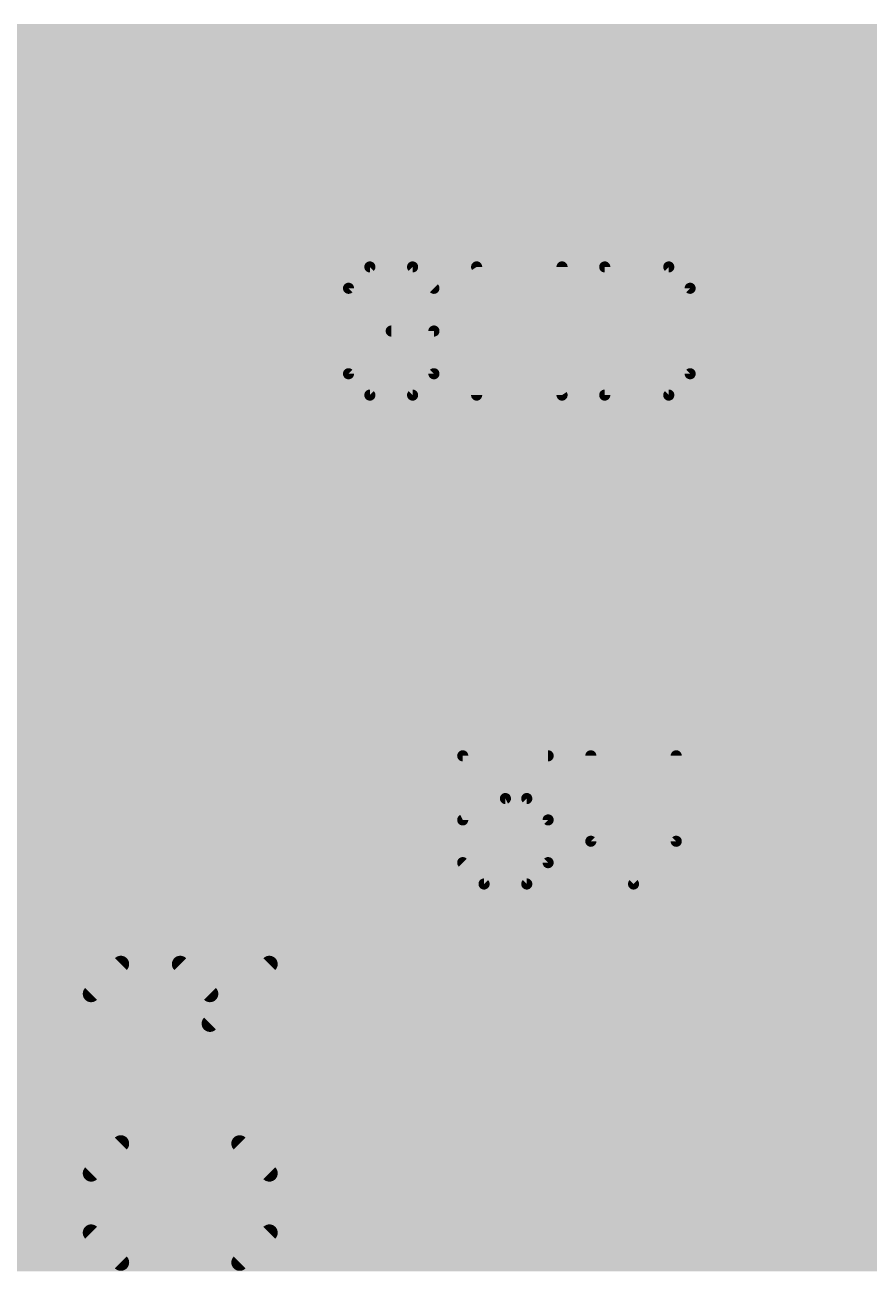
# Model space of a CAD drawing. Extents: x 0 to 10.8, y 0 to 6.1.
# Drawn here: x 0.6009 to 0.9043, y 0.4401 to 0.8877 of the extents above; entities that cross this region are included whole.
import ezdxf

# ---------------------------------------------------------------- set-up
doc = ezdxf.new("R2010")
doc.units = 0
for name, color, linetype in [('1', 22, 'CONTINUOUS'), ('16', 175, 'CONTINUOUS'), ('25', 253, 'CONTINUOUS')]:
    doc.layers.add(name, color=color, linetype=linetype)

msp = doc.modelspace()

# ---------------------------------------------------------------- linework, layer by layer
at = {"layer": '1', "const_width": 0.016}
for points in [[(0.052358, 0.88), (1.214, 0.88)], [(0.052358, 0.864), (1.039382, 0.864)], [(0.052354, 0.848), (1.019295, 0.848)], [(0.05235, 0.832), (1.008874, 0.832)], [(0.05235, 0.816), (1.003461, 0.816)], [(0.052346, 0.8), (1.065177, 0.8)], [(0.052343, 0.784), (1.004189, 0.784)], [(0.052343, 0.768), (1.010303, 0.768)], [(0.052339, 0.752), (1.021941, 0.752)], [(0.052335, 0.736), (1.045087, 0.736)], [(0.052331, 0.72), (1.309, 0.72)], [(0.052331, 0.704), (1.304307, 0.704)], [(0.052327, 0.688), (1.288307, 0.688)], [(0.052323, 0.672), (1.272307, 0.672)], [(0.052323, 0.656), (1.046024, 0.656)], [(0.052319, 0.64), (1.020669, 0.64)], [(0.052315, 0.624), (1.006996, 0.624)], [(0.052315, 0.608), (1.00037, 0.608)], [(0.052311, 0.592), (0.997047, 0.592)], [(0.052307, 0.576), (0.997047, 0.576)], [(0.052303, 0.56), (1.001055, 0.56)], [(0.052303, 0.544), (1.007681, 0.544)], [(0.052299, 0.528), (1.022335, 0.528)], [(0.052295, 0.512), (1.050039, 0.512)], [(0.052295, 0.496), (1.71352, 0.496)], [(0.052291, 0.48), (1.732685, 0.48)], [(0.052287, 0.464), (1.725965, 0.464)], [(0.052283, 0.448), (1.712039, 0.448)]]:
    msp.add_lwpolyline(points, dxfattribs=at)
at = {"layer": '16', "const_width": 0.016}
for points in [[(0.052358, 0.88), (1.629846, 0.88)], [(0.052358, 0.864), (1.039382, 0.864)], [(0.052354, 0.848), (1.019295, 0.848)], [(0.05235, 0.832), (1.008874, 0.832)], [(0.05235, 0.816), (1.003461, 0.816)], [(0.052346, 0.8), (1.065177, 0.8)], [(0.052343, 0.784), (1.004189, 0.784)], [(0.052343, 0.768), (1.010303, 0.768)], [(0.052339, 0.752), (1.021941, 0.752)], [(0.052335, 0.736), (1.045087, 0.736)], [(0.052331, 0.72), (1.154846, 0.72)], [(0.052331, 0.704), (1.138846, 0.704)], [(0.052327, 0.688), (1.122846, 0.688)], [(0.052323, 0.672), (1.106846, 0.672)], [(0.052323, 0.656), (1.046024, 0.656)], [(0.052319, 0.64), (1.020669, 0.64)], [(0.052315, 0.624), (1.006996, 0.624)], [(0.052315, 0.608), (1.00037, 0.608)], [(0.052311, 0.592), (0.997047, 0.592)], [(0.052307, 0.576), (0.997047, 0.576)], [(0.052303, 0.56), (1.001055, 0.56)], [(0.052303, 0.544), (1.007681, 0.544)], [(0.052299, 0.528), (1.022335, 0.528)], [(0.052295, 0.512), (1.050039, 0.512)], [(0.052295, 0.496), (1.71352, 0.496)], [(0.052291, 0.48), (1.732685, 0.48)], [(0.052287, 0.464), (1.725965, 0.464)], [(0.052283, 0.448), (1.712039, 0.448)]]:
    msp.add_lwpolyline(points, dxfattribs=at)
at = {"layer": '25'}
for points, const_width in [([(0.724917, 0.800748), (0.717248, 0.793075)], 0.004), ([(0.740264, 0.800748), (0.724917, 0.800748)], 0.004), ([(0.747937, 0.793075), (0.740264, 0.800748)], 0.004), ([(0.763283, 0.754713), (0.763283, 0.800748)], 0.004), ([(0.763283, 0.800748), (0.793972, 0.754713)], 0.004), ([(0.793972, 0.754713), (0.793972, 0.800748)], 0.004), ([(0.809319, 0.800748), (0.809319, 0.754713)], 0.004), ([(0.832335, 0.800748), (0.809319, 0.800748)], 0.004), ([(0.840008, 0.793075), (0.832335, 0.800748)], 0.004), ([(0.717248, 0.793075), (0.717248, 0.762382)], 0.004), ([(0.840008, 0.762382), (0.840008, 0.793075)], 0.004), ([(0.747937, 0.777728), (0.732591, 0.777728)], 0.004), ([(0.747937, 0.762382), (0.747937, 0.777728)], 0.004), ([(0.717248, 0.762382), (0.724917, 0.754713)], 0.004), ([(0.740264, 0.754713), (0.747937, 0.762382)], 0.004), ([(0.832335, 0.754713), (0.840008, 0.762382)], 0.004), ([(0.724917, 0.754713), (0.740264, 0.754713)], 0.004), ([(0.809319, 0.754713), (0.832335, 0.754713)], 0.004), ([(0.788976, 0.625157), (0.758287, 0.625157)], 0.004), ([(0.758287, 0.625157), (0.758287, 0.602138)], 0.004), ([(0.804323, 0.625157), (0.804323, 0.594465)], 0.004), ([(0.835012, 0.594465), (0.835012, 0.625157)], 0.004), ([(0.758287, 0.602138), (0.77363, 0.609811)], 0.004), ([(0.77363, 0.609811), (0.781303, 0.609811)], 0.004), ([(0.781303, 0.609811), (0.788976, 0.602138)], 0.004), ([(0.788976, 0.602138), (0.788976, 0.586791)], 0.004), ([(0.804323, 0.594465), (0.819665, 0.579122)], 0.004), ([(0.819665, 0.579122), (0.835012, 0.594465)], 0.004), ([(0.765957, 0.579122), (0.758287, 0.586791)], 0.004), ([(0.788976, 0.586791), (0.781303, 0.579122)], 0.004), ([(0.781303, 0.579122), (0.765957, 0.579122)], 0.004), ([(0.624744, 0.539669), (0.635417, 0.550346)], 0.006), ([(0.635417, 0.550346), (0.656772, 0.550346)], 0.006), ([(0.656772, 0.550346), (0.667445, 0.539669)], 0.006), ([(0.667445, 0.528996), (0.688795, 0.550346)], 0.006), ([(0.624744, 0.507646), (0.624744, 0.539669)], 0.006), ([(0.667445, 0.539669), (0.667445, 0.507646)], 0.006), ([(0.688795, 0.507646), (0.624744, 0.507646)], 0.006), ([(0.635417, 0.485894), (0.624744, 0.475217)], 0.006), ([(0.678122, 0.485894), (0.635417, 0.485894)], 0.006), ([(0.688795, 0.475217), (0.678122, 0.485894)], 0.006), ([(0.624744, 0.475217), (0.624744, 0.453866)], 0.006), ([(0.688795, 0.453866), (0.688795, 0.475217)], 0.006), ([(0.624744, 0.453866), (0.635417, 0.443193)], 0.006), ([(0.678122, 0.443193), (0.688795, 0.453866)], 0.006), ([(0.635417, 0.443193), (0.678122, 0.443193)], 0.006)]:
    msp.add_lwpolyline(points, dxfattribs=dict(at, const_width=const_width))
for points, const_width in [([(0.724917, 0.801748, 1), (0.724917, 0.799748)], 0.002), ([(0.725625, 0.800041, 1), (0.72421, 0.801455)], 0.002), ([(0.740971, 0.801455, 1), (0.739557, 0.800041)], 0.002), ([(0.740264, 0.799748, 1), (0.740264, 0.801748)], 0.002), ([(0.764116, 0.801303, 1), (0.762451, 0.800193)], 0.002), ([(0.764283, 0.800748, 1), (0.762283, 0.800748)], 0.002), ([(0.794972, 0.800748, 1), (0.792972, 0.800748)], 0.002), ([(0.810319, 0.800748, 1), (0.808319, 0.800748)], 0.002), ([(0.809319, 0.801748, 1), (0.809319, 0.799748)], 0.002), ([(0.833042, 0.801455, 1), (0.831628, 0.800041)], 0.002), ([(0.832335, 0.799748, 1), (0.832335, 0.801748)], 0.002), ([(0.718248, 0.793075, 1), (0.716248, 0.793075)], 0.002), ([(0.716541, 0.793782, 1), (0.717955, 0.792368)], 0.002), ([(0.74723, 0.792368, 1), (0.748644, 0.793782)], 0.002), ([(0.841008, 0.793075, 1), (0.839008, 0.793075)], 0.002), ([(0.839301, 0.792368, 1), (0.840715, 0.793782)], 0.002), ([(0.732591, 0.778728, 1), (0.732591, 0.776728)], 0.002), ([(0.748937, 0.777728, 1), (0.746937, 0.777728)], 0.002), ([(0.747937, 0.776728, 1), (0.747937, 0.778728)], 0.002), ([(0.717955, 0.763089, 1), (0.716541, 0.761675)], 0.002), ([(0.716248, 0.762382, 1), (0.718248, 0.762382)], 0.002), ([(0.746937, 0.762382, 1), (0.748937, 0.762382)], 0.002), ([(0.748644, 0.761675, 1), (0.74723, 0.763089)], 0.002), ([(0.839008, 0.762382, 1), (0.841008, 0.762382)], 0.002), ([(0.840715, 0.761675, 1), (0.839301, 0.763089)], 0.002), ([(0.724917, 0.755713, 1), (0.724917, 0.753713)], 0.002), ([(0.72421, 0.754005, 1), (0.725624, 0.75542)], 0.002), ([(0.739557, 0.75542, 1), (0.740971, 0.754005)], 0.002), ([(0.740264, 0.753713, 1), (0.740264, 0.755713)], 0.002), ([(0.809319, 0.755713, 1), (0.809319, 0.753713)], 0.002), ([(0.831628, 0.75542, 1), (0.833042, 0.754005)], 0.002), ([(0.832335, 0.753713, 1), (0.832335, 0.755713)], 0.002), ([(0.762283, 0.754713, 1), (0.764283, 0.754713)], 0.002), ([(0.792972, 0.754713, 1), (0.794972, 0.754713)], 0.002), ([(0.79314, 0.754158, 1), (0.794805, 0.755267)], 0.002), ([(0.808319, 0.754713, 1), (0.810319, 0.754713)], 0.002), ([(0.758287, 0.626157, 1), (0.758287, 0.624157)], 0.002), ([(0.759287, 0.625157, 1), (0.757287, 0.625157)], 0.002), ([(0.788976, 0.624157, 1), (0.788976, 0.626157)], 0.002), ([(0.805323, 0.625157, 1), (0.803323, 0.625157)], 0.002), ([(0.836012, 0.625157, 1), (0.834012, 0.625157)], 0.002), ([(0.77363, 0.610811, 1), (0.77363, 0.608811)], 0.002), ([(0.774077, 0.608917, 1), (0.773183, 0.610705)], 0.002), ([(0.78201, 0.610518, 1), (0.780596, 0.609104)], 0.002), ([(0.781303, 0.608811, 1), (0.781303, 0.610811)], 0.002), ([(0.75784, 0.603032, 1), (0.758735, 0.601243)], 0.002), ([(0.757287, 0.602138, 1), (0.759287, 0.602138)], 0.002), ([(0.789976, 0.602138, 1), (0.787976, 0.602138)], 0.002), ([(0.788269, 0.601431, 1), (0.789683, 0.602845)], 0.002), ([(0.80503, 0.595172, 1), (0.803616, 0.593757)], 0.002), ([(0.803323, 0.594465, 1), (0.805323, 0.594465)], 0.002), ([(0.834012, 0.594465, 1), (0.836012, 0.594465)], 0.002), ([(0.835719, 0.593757, 1), (0.834305, 0.595172)], 0.002), ([(0.758995, 0.587498, 1), (0.75758, 0.586084)], 0.002), ([(0.787976, 0.586791, 1), (0.789976, 0.586791)], 0.002), ([(0.789683, 0.586084, 1), (0.788269, 0.587499)], 0.002), ([(0.765957, 0.580122, 1), (0.765957, 0.578122)], 0.002), ([(0.76525, 0.578415, 1), (0.766664, 0.579829)], 0.002), ([(0.780596, 0.579829, 1), (0.78201, 0.578415)], 0.002), ([(0.781303, 0.578122, 1), (0.781303, 0.580122)], 0.002), ([(0.818958, 0.579829, 1), (0.820372, 0.578415)], 0.002), ([(0.818958, 0.578415, 1), (0.820372, 0.579829)], 0.002), ([(0.635417, 0.551846, 1), (0.635417, 0.548846)], 0.003), ([(0.636478, 0.549286, 1), (0.634356, 0.551407)], 0.003), ([(0.657833, 0.551407, 1), (0.655711, 0.549286)], 0.003), ([(0.656772, 0.548846, 1), (0.656772, 0.551846)], 0.003), ([(0.689856, 0.549286, 1), (0.687735, 0.551407)], 0.003), ([(0.626244, 0.539669, 1), (0.623244, 0.539669)], 0.003), ([(0.623683, 0.54073, 1), (0.625805, 0.538609)], 0.003), ([(0.668945, 0.539669, 1), (0.665945, 0.539669)], 0.003), ([(0.666384, 0.538609, 1), (0.668506, 0.54073)], 0.003), ([(0.666384, 0.530057, 1), (0.668506, 0.527935)], 0.003), ([(0.624744, 0.509146, 1), (0.624744, 0.506146)], 0.003), ([(0.688795, 0.506146, 1), (0.688795, 0.509146)], 0.003), ([(0.623244, 0.507646, 1), (0.626244, 0.507646)], 0.003), ([(0.665945, 0.507646, 1), (0.668945, 0.507646)], 0.003), ([(0.635417, 0.487394, 1), (0.635417, 0.484394)], 0.003), ([(0.636478, 0.484833, 1), (0.634356, 0.486954)], 0.003), ([(0.679183, 0.486954, 1), (0.677061, 0.484833)], 0.003), ([(0.678122, 0.484394, 1), (0.678122, 0.487394)], 0.003), ([(0.626244, 0.475217, 1), (0.623244, 0.475217)], 0.003), ([(0.623683, 0.476277, 1), (0.625805, 0.474156)], 0.003), ([(0.690295, 0.475217, 1), (0.687295, 0.475217)], 0.003), ([(0.687734, 0.474156, 1), (0.689856, 0.476277)], 0.003), ([(0.625805, 0.454927, 1), (0.623683, 0.452805)], 0.003), ([(0.689856, 0.452805, 1), (0.687735, 0.454927)], 0.003), ([(0.623244, 0.453866, 1), (0.626244, 0.453866)], 0.003), ([(0.687295, 0.453866, 1), (0.690295, 0.453866)], 0.003), ([(0.635417, 0.444693, 1), (0.635417, 0.441693)], 0.003), ([(0.634357, 0.442132, 1), (0.636478, 0.444254)], 0.003), ([(0.677061, 0.444254, 1), (0.679183, 0.442132)], 0.003), ([(0.678122, 0.441693, 1), (0.678122, 0.444693)], 0.003)]:
    msp.add_lwpolyline(points, format="xyb", dxfattribs=dict(at, const_width=const_width))

doc.saveas('drawing.dxf')
